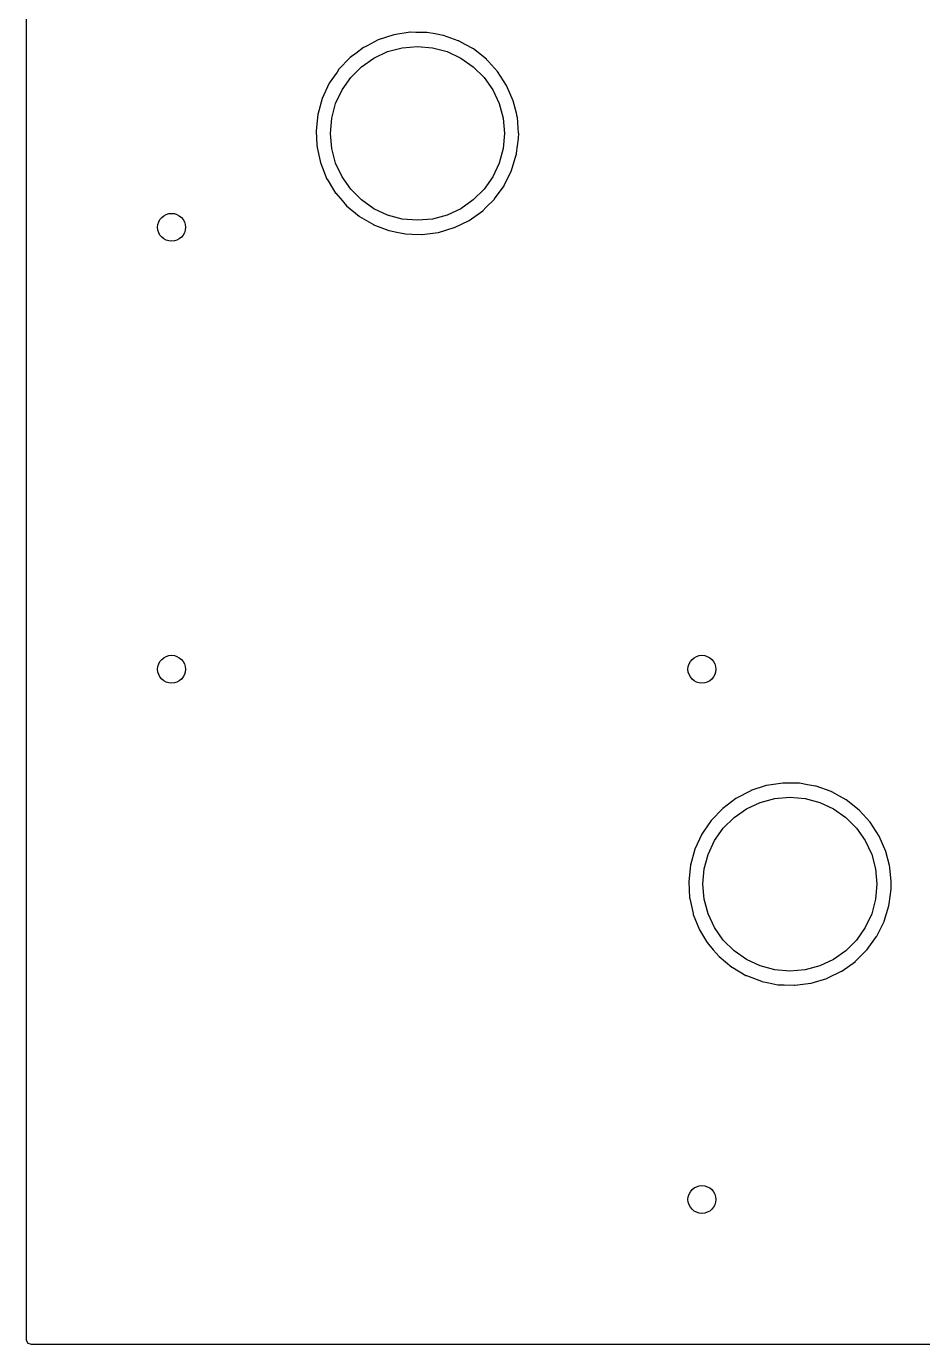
# Model space of a CAD drawing. Extents: x 2.37 to 5.13, y -5.38 to -2.62.
# Drawn here: x 2.368 to 2.875, y -5.382 to -4.636 of the extents above; entities that cross this region are included whole.
import ezdxf

# ---------------------------------------------------------------- set-up
doc = ezdxf.new("R2010")
doc.units = 0
doc.header["$MEASUREMENT"] = 0
doc.layers.add('BLACK', color=7, linetype='CONTINUOUS')

msp = doc.modelspace()

# ---------------------------------------------------------------- linework, layer by layer
at = {"layer": 'BLACK', "linetype": 'CONTINUOUS'}
for p, q in [((2.36789, -5.37919), (2.36789, -2.62081)), ((2.56685, -4.64403), (2.56057, -4.6473)), ((2.56696, -4.64399), (2.56685, -4.64403)), ((2.57566, -4.64115), (2.56696, -4.64399)), ((2.56696, -4.64399), (2.56696, -4.64399)), ((2.57578, -4.64111), (2.57566, -4.64115)), ((2.57566, -4.64115), (2.57566, -4.64115)), ((2.58506, -4.63969), (2.57578, -4.64111)), ((2.58518, -4.63969), (2.58506, -4.63969)), ((2.58819, -4.63973), (2.58518, -4.63969)), ((2.58518, -4.63969), (2.58518, -4.63969)), ((2.59445, -4.6398), (2.58819, -4.63973)), ((2.59907, -4.64063), (2.59445, -4.6398)), ((2.60357, -4.64143), (2.59907, -4.64063)), ((2.60369, -4.64145), (2.60357, -4.64143)), ((2.60357, -4.64143), (2.60357, -4.64143)), ((2.60381, -4.64149), (2.60369, -4.64145)), ((2.61218, -4.64446), (2.60381, -4.64149)), ((2.60381, -4.64149), (2.60381, -4.64149)), ((2.61254, -4.64458), (2.61218, -4.64446)), ((2.61265, -4.64464), (2.61254, -4.64458)), ((2.61617, -4.64658), (2.61265, -4.64464)), ((2.61265, -4.64464), (2.61265, -4.64464)), ((2.55185, -4.65337), (2.55101, -4.654)), ((2.55421, -4.6516), (2.55185, -4.65337)), ((2.55852, -4.64836), (2.55421, -4.6516)), ((2.55913, -4.64804), (2.55852, -4.64836)), ((2.56057, -4.6473), (2.55913, -4.64804)), ((2.56445, -4.65423), (2.57222, -4.65061)), ((2.57222, -4.65061), (2.58051, -4.64839)), ((2.58051, -4.64839), (2.58906, -4.64764)), ((2.58906, -4.64764), (2.5976, -4.64839)), ((2.5976, -4.64839), (2.60589, -4.65061)), ((2.60589, -4.65061), (2.61366, -4.65423)), ((2.62077, -4.64912), (2.61617, -4.64658)), ((2.62813, -4.65494), (2.62077, -4.64912)), ((2.54446, -4.66089), (2.5436, -4.66215)), ((2.54452, -4.66079), (2.54446, -4.66089)), ((2.54446, -4.66089), (2.54446, -4.66089)), ((2.55101, -4.654), (2.54452, -4.66079)), ((2.55136, -4.66522), (2.55742, -4.65915)), ((2.55742, -4.65915), (2.56445, -4.65423)), ((2.61366, -4.65423), (2.62069, -4.65915)), ((2.62069, -4.65915), (2.62675, -4.66522)), ((2.62822, -4.65503), (2.62813, -4.65494)), ((2.62934, -4.65627), (2.62822, -4.65503)), ((2.62822, -4.65503), (2.62822, -4.65503)), ((2.63445, -4.66189), (2.62934, -4.65627)), ((2.53923, -4.66855), (2.53528, -4.67706)), ((2.5436, -4.66215), (2.53923, -4.66855)), ((2.54644, -4.67224), (2.55136, -4.66522)), ((2.62675, -4.66522), (2.63167, -4.67224)), ((2.63956, -4.66977), (2.63445, -4.66189)), ((2.54281, -4.68002), (2.54644, -4.67224)), ((2.63167, -4.67224), (2.6353, -4.68002)), ((2.6433, -4.67838), (2.63956, -4.66977)), ((2.53528, -4.67706), (2.53277, -4.68611)), ((2.54059, -4.6883), (2.54281, -4.68002)), ((2.6353, -4.68002), (2.63752, -4.6883)), ((2.64333, -4.6785), (2.6433, -4.67838)), ((2.64506, -4.68539), (2.64333, -4.6785)), ((2.53277, -4.68611), (2.53177, -4.69545)), ((2.53984, -4.69685), (2.54059, -4.6883)), ((2.63752, -4.6883), (2.63827, -4.69685)), ((2.64559, -4.68749), (2.64506, -4.68539)), ((2.6456, -4.68761), (2.64559, -4.68749)), ((2.64634, -4.6967), (2.6456, -4.68761)), ((2.6456, -4.68761), (2.6456, -4.68761)), ((2.53177, -4.69545), (2.53178, -4.69557)), ((2.53178, -4.69557), (2.53224, -4.70361)), ((2.54059, -4.7054), (2.53984, -4.69685)), ((2.63827, -4.69685), (2.63752, -4.7054)), ((2.64629, -4.69965), (2.64636, -4.69685)), ((2.64636, -4.69685), (2.64634, -4.6967)), ((2.53224, -4.70361), (2.53231, -4.70483)), ((2.53231, -4.70483), (2.53234, -4.70494)), ((2.53234, -4.70494), (2.53234, -4.70494)), ((2.53234, -4.70494), (2.53404, -4.7125)), ((2.54281, -4.71368), (2.54059, -4.7054)), ((2.63752, -4.7054), (2.6353, -4.71368)), ((2.64517, -4.70812), (2.64628, -4.69973)), ((2.64628, -4.69973), (2.64629, -4.69965)), ((2.64628, -4.69973), (2.64628, -4.69973)), ((2.53404, -4.7125), (2.53438, -4.71399)), ((2.64237, -4.71783), (2.64503, -4.70907)), ((2.64503, -4.70907), (2.64506, -4.70896)), ((2.64506, -4.70896), (2.64517, -4.70812)), ((2.53438, -4.71399), (2.53791, -4.72269)), ((2.54644, -4.72146), (2.54281, -4.71368)), ((2.6353, -4.71368), (2.63167, -4.72146)), ((2.63817, -4.72636), (2.64139, -4.71985)), ((2.64139, -4.71985), (2.64228, -4.71805)), ((2.64228, -4.71805), (2.64233, -4.71794)), ((2.64228, -4.71805), (2.64228, -4.71805)), ((2.64233, -4.71794), (2.64237, -4.71783)), ((2.53791, -4.72269), (2.53797, -4.72279)), ((2.53797, -4.72279), (2.54218, -4.72966)), ((2.55136, -4.72848), (2.54644, -4.72146)), ((2.63167, -4.72146), (2.62675, -4.72848)), ((2.63276, -4.73389), (2.6381, -4.72646)), ((2.6381, -4.72646), (2.63817, -4.72636)), ((2.54218, -4.72966), (2.54281, -4.73069)), ((2.54281, -4.73069), (2.54289, -4.73078)), ((2.54289, -4.73078), (2.54289, -4.73078)), ((2.54289, -4.73078), (2.54646, -4.7349)), ((2.54646, -4.7349), (2.54896, -4.73779)), ((2.55742, -4.73455), (2.55136, -4.72848)), ((2.56445, -4.73947), (2.55742, -4.73455)), ((2.62069, -4.73455), (2.61366, -4.73947)), ((2.62675, -4.72848), (2.62069, -4.73455)), ((2.6278, -4.73886), (2.63261, -4.73407)), ((2.63261, -4.73407), (2.63269, -4.73399)), ((2.63261, -4.73407), (2.63261, -4.73407)), ((2.63269, -4.73399), (2.63276, -4.73389)), ((2.63276, -4.73389), (2.63276, -4.73389)), ((2.54896, -4.73779), (2.55619, -4.74379)), ((2.57222, -4.7431), (2.56445, -4.73947)), ((2.58051, -4.74532), (2.57222, -4.7431)), ((2.60589, -4.7431), (2.5976, -4.74532)), ((2.61366, -4.73947), (2.60589, -4.7431)), ((2.6184, -4.74607), (2.62604, -4.74062)), ((2.62604, -4.74062), (2.6278, -4.73886)), ((2.55619, -4.74379), (2.55629, -4.74385)), ((2.55629, -4.74385), (2.55629, -4.74385)), ((2.55629, -4.74385), (2.56419, -4.74847)), ((2.56419, -4.74847), (2.56419, -4.74847)), ((2.56419, -4.74847), (2.5643, -4.74853)), ((2.5643, -4.74853), (2.56533, -4.74892)), ((2.56533, -4.74892), (2.57296, -4.75183)), ((2.58906, -4.74606), (2.58051, -4.74532)), ((2.5976, -4.74532), (2.58906, -4.74606)), ((2.60097, -4.7529), (2.60996, -4.7502)), ((2.60996, -4.7502), (2.61007, -4.75015)), ((2.61007, -4.75015), (2.61829, -4.74612)), ((2.61007, -4.75015), (2.61007, -4.75015)), ((2.61829, -4.74612), (2.6184, -4.74607)), ((2.57296, -4.75183), (2.57296, -4.75183)), ((2.57296, -4.75183), (2.57307, -4.75188)), ((2.57307, -4.75188), (2.57319, -4.7519)), ((2.57319, -4.7519), (2.57319, -4.7519)), ((2.57319, -4.7519), (2.57741, -4.75276)), ((2.57741, -4.75276), (2.58227, -4.75375)), ((2.58227, -4.75375), (2.58585, -4.75388)), ((2.58585, -4.75388), (2.59153, -4.75409)), ((2.59153, -4.75409), (2.59154, -4.75409)), ((2.59154, -4.75409), (2.59165, -4.75409)), ((2.59165, -4.75409), (2.59177, -4.75408)), ((2.59177, -4.75408), (2.60085, -4.75292)), ((2.59177, -4.75408), (2.59177, -4.75408)), ((2.60085, -4.75292), (2.60097, -4.7529)), ((2.7776, -5.06875), (2.76927, -5.07309)), ((2.77771, -5.06871), (2.7776, -5.06875)), ((2.78641, -5.06587), (2.77771, -5.06871)), ((2.77771, -5.06871), (2.77771, -5.06871)), ((2.78652, -5.06583), (2.78641, -5.06587)), ((2.78641, -5.06587), (2.78641, -5.06587)), ((2.79581, -5.06441), (2.78652, -5.06583)), ((2.79593, -5.06441), (2.79581, -5.06441)), ((2.79894, -5.06445), (2.79593, -5.06441)), ((2.79593, -5.06441), (2.79593, -5.06441)), ((2.8052, -5.06453), (2.79894, -5.06445)), ((2.80982, -5.06535), (2.8052, -5.06453)), ((2.81432, -5.06615), (2.80982, -5.06535)), ((2.81444, -5.06617), (2.81432, -5.06615)), ((2.81432, -5.06615), (2.81432, -5.06615)), ((2.81455, -5.06621), (2.81444, -5.06617)), ((2.82318, -5.06927), (2.81455, -5.06621)), ((2.81455, -5.06621), (2.81455, -5.06621)), ((2.82329, -5.06931), (2.82318, -5.06927)), ((2.8234, -5.06937), (2.82329, -5.06931)), ((2.82787, -5.07184), (2.8234, -5.06937)), ((2.8234, -5.06937), (2.8234, -5.06937)), ((2.76176, -5.07872), (2.75527, -5.08551)), ((2.76927, -5.07309), (2.76176, -5.07872)), ((2.7752, -5.07896), (2.78297, -5.07533)), ((2.78297, -5.07533), (2.79126, -5.07311)), ((2.79126, -5.07311), (2.7998, -5.07236)), ((2.7998, -5.07236), (2.80835, -5.07311)), ((2.80835, -5.07311), (2.81663, -5.07533)), ((2.81663, -5.07533), (2.82441, -5.07896)), ((2.83151, -5.07385), (2.82787, -5.07184)), ((2.83888, -5.07967), (2.83151, -5.07385)), ((2.7552, -5.08561), (2.75108, -5.09166)), ((2.75527, -5.08551), (2.7552, -5.08561)), ((2.7552, -5.08561), (2.7552, -5.08561)), ((2.7621, -5.08994), (2.76817, -5.08388)), ((2.76817, -5.08388), (2.7752, -5.07896)), ((2.82441, -5.07896), (2.83144, -5.08388)), ((2.83144, -5.08388), (2.8375, -5.08994)), ((2.8452, -5.08661), (2.83888, -5.07967)), ((2.74993, -5.09338), (2.74864, -5.09615)), ((2.74998, -5.09327), (2.74993, -5.09338)), ((2.74993, -5.09338), (2.74993, -5.09338)), ((2.75108, -5.09166), (2.74998, -5.09327)), ((2.75718, -5.09697), (2.7621, -5.08994)), ((2.8375, -5.08994), (2.84242, -5.09697)), ((2.8503, -5.0945), (2.8452, -5.08661)), ((2.74864, -5.09615), (2.74603, -5.10179)), ((2.75356, -5.10474), (2.75718, -5.09697)), ((2.84242, -5.09697), (2.84605, -5.10474)), ((2.85405, -5.10311), (2.8503, -5.0945)), ((2.74603, -5.10179), (2.74352, -5.11084)), ((2.75134, -5.11303), (2.75356, -5.10474)), ((2.84605, -5.10474), (2.84827, -5.11303)), ((2.85408, -5.10322), (2.85405, -5.10311)), ((2.85606, -5.11111), (2.85408, -5.10322)), ((2.74352, -5.11084), (2.74252, -5.12017)), ((2.75059, -5.12157), (2.75134, -5.11303)), ((2.84827, -5.11303), (2.84902, -5.12157)), ((2.85634, -5.11222), (2.85606, -5.11111)), ((2.85635, -5.11234), (2.85634, -5.11222)), ((2.85699, -5.12017), (2.85635, -5.11234)), ((2.85635, -5.11234), (2.85635, -5.11234)), ((2.74252, -5.12017), (2.74253, -5.12029)), ((2.74253, -5.12029), (2.74304, -5.1293)), ((2.75134, -5.13012), (2.75059, -5.12157)), ((2.84902, -5.12157), (2.84827, -5.13012)), ((2.85711, -5.12157), (2.85699, -5.12017)), ((2.85704, -5.12437), (2.85711, -5.12157)), ((2.74304, -5.1293), (2.74306, -5.12955)), ((2.74306, -5.12955), (2.74308, -5.12967)), ((2.74308, -5.12967), (2.74308, -5.12967)), ((2.74308, -5.12967), (2.74503, -5.13829)), ((2.75356, -5.13841), (2.75134, -5.13012)), ((2.84827, -5.13012), (2.84605, -5.13841)), ((2.85594, -5.13271), (2.85703, -5.12445)), ((2.85703, -5.12445), (2.85704, -5.12437)), ((2.85703, -5.12445), (2.85703, -5.12445)), ((2.74503, -5.13829), (2.74512, -5.13871)), ((2.75718, -5.14618), (2.75356, -5.13841)), ((2.84605, -5.13841), (2.84242, -5.14618)), ((2.85314, -5.14248), (2.85578, -5.1338)), ((2.85578, -5.1338), (2.85581, -5.13368)), ((2.85581, -5.13368), (2.85594, -5.13271)), ((2.74512, -5.13871), (2.74866, -5.14741)), ((2.84892, -5.15109), (2.85308, -5.14267)), ((2.85308, -5.14267), (2.85314, -5.14248)), ((2.74866, -5.14741), (2.74872, -5.14751)), ((2.74872, -5.14751), (2.75267, -5.15396)), ((2.7621, -5.15321), (2.75718, -5.14618)), ((2.76817, -5.15927), (2.7621, -5.15321)), ((2.8375, -5.15321), (2.83144, -5.15927)), ((2.84242, -5.14618), (2.8375, -5.15321)), ((2.84351, -5.15862), (2.84885, -5.15118)), ((2.84885, -5.15118), (2.84892, -5.15109)), ((2.75267, -5.15396), (2.75356, -5.15542)), ((2.75356, -5.15542), (2.75364, -5.15551)), ((2.75364, -5.15551), (2.75364, -5.15551)), ((2.75364, -5.15551), (2.75642, -5.15871)), ((2.75642, -5.15871), (2.75971, -5.16252)), ((2.7752, -5.16419), (2.76817, -5.15927)), ((2.83144, -5.15927), (2.82441, -5.16419)), ((2.83687, -5.16526), (2.84336, -5.1588)), ((2.84336, -5.1588), (2.84344, -5.15871)), ((2.84336, -5.1588), (2.84336, -5.1588)), ((2.84344, -5.15871), (2.84351, -5.15862)), ((2.84351, -5.15862), (2.84351, -5.15862)), ((2.75971, -5.16252), (2.76694, -5.16851)), ((2.78297, -5.16782), (2.7752, -5.16419)), ((2.79126, -5.17004), (2.78297, -5.16782)), ((2.81663, -5.16782), (2.80835, -5.17004)), ((2.82441, -5.16419), (2.81663, -5.16782)), ((2.82914, -5.17079), (2.83679, -5.16534)), ((2.83679, -5.16534), (2.83687, -5.16526)), ((2.76694, -5.16851), (2.76704, -5.16857)), ((2.76704, -5.16857), (2.76704, -5.16857)), ((2.76704, -5.16857), (2.77494, -5.17319)), ((2.77494, -5.17319), (2.77494, -5.17319)), ((2.77494, -5.17319), (2.77504, -5.17325)), ((2.77504, -5.17325), (2.77516, -5.17329)), ((2.77516, -5.17329), (2.7837, -5.17656)), ((2.7998, -5.17079), (2.79126, -5.17004)), ((2.80835, -5.17004), (2.7998, -5.17079)), ((2.81172, -5.17762), (2.82071, -5.17493)), ((2.82071, -5.17493), (2.82082, -5.17487)), ((2.82082, -5.17487), (2.82904, -5.17085)), ((2.82082, -5.17487), (2.82082, -5.17487)), ((2.82904, -5.17085), (2.82914, -5.17079)), ((2.7837, -5.17656), (2.7837, -5.17656)), ((2.7837, -5.17656), (2.78382, -5.1766)), ((2.78382, -5.1766), (2.78393, -5.17663)), ((2.78393, -5.17663), (2.78393, -5.17663)), ((2.78393, -5.17663), (2.78785, -5.17742)), ((2.78785, -5.17742), (2.79302, -5.17847)), ((2.79302, -5.17847), (2.7966, -5.17861)), ((2.7966, -5.17861), (2.80228, -5.17881)), ((2.80228, -5.17881), (2.80228, -5.17881)), ((2.80228, -5.17881), (2.8024, -5.17882)), ((2.8024, -5.17882), (2.80252, -5.1788)), ((2.80252, -5.1788), (2.8116, -5.17764)), ((2.80252, -5.1788), (2.80252, -5.1788)), ((2.8116, -5.17764), (2.81172, -5.17762)), ((2.36794, -5.3797), (2.36789, -5.37919)), ((2.36893, -5.38142), (2.36794, -5.3797)), ((2.37081, -5.38211), (2.36893, -5.38142)), ((5.12919, -5.38211), (2.37081, -5.38211))]:
    msp.add_line(p, q, dxfattribs=at)
at = {"layer": 'BLACK'}
for centre in [(2.45, -4.75), (2.45, -5), (2.75, -5), (2.75, -5.3)]:
    msp.add_circle(centre, 0.00787, dxfattribs=at)

doc.saveas('drawing.dxf')
